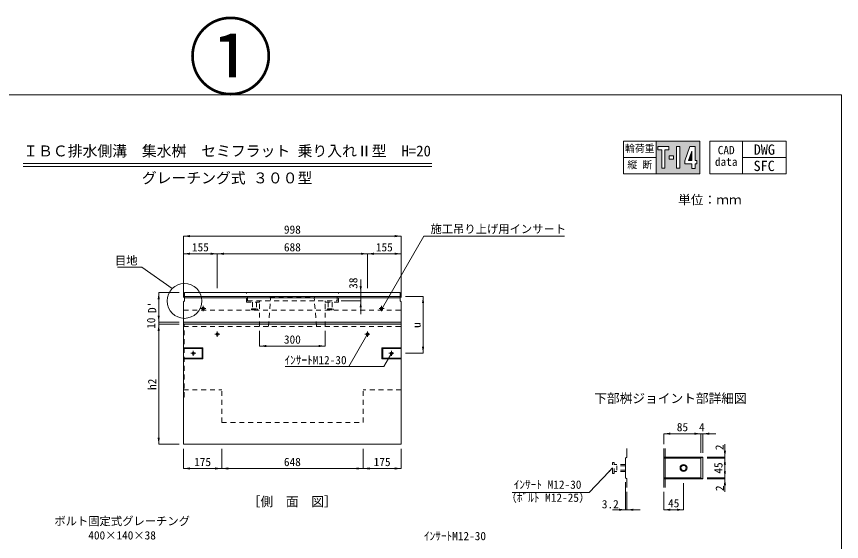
# Model space of a CAD drawing. Units: millimetres, scale not verified. Extents: x -44570 to -19804, y 69050 to 91573.
# Drawn here: x -39360 to -35578, y 86070 to 88475 of the extents above; entities that cross this region are included whole.
import ezdxf
from ezdxf.enums import TextEntityAlignment as Align

# ---------------------------------------------------------------- set-up
doc = ezdxf.new("R2010")
doc.units = ezdxf.units.MM
doc.header["$LTSCALE"] = 30
for name, pattern in [('DASHED_SPACED', [12, 6, -6]), ('USER1', [1.35, 0.75, -0.6]), ('USER2', [28.575, 19.05, -3.175, 3.175, -3.175])]:
    doc.linetypes.add(name, pattern=pattern)
for name, color, linetype, lineweight in [('0_2', 7, 'Continuous', 20), ('側溝・本体', 7, 'Continuous', 20), ('寸法引出', 7, 'Continuous', 9), ('寸法線', 7, 'Continuous', 9), ('本体', 2, 'Continuous', 9), ('枠', 5, 'Continuous', 5), ('ｲﾝｻｰﾄ', 3, 'USER1', 5), ('ｸﾞﾚｰﾁﾝｸﾞ', 7, 'Continuous', 5), ('ﾊｯﾁﾝｸﾞ', 7, 'Continuous', 5)]:
    doc.layers.add(name, color=color, linetype=linetype, lineweight=lineweight)
doc.layers.add('補助線', color=1, linetype='Continuous')
doc.layers.add('集水桝', color=7, linetype='Continuous')
doc.styles.add('ＭＳ ゴシック', font='')
doc.styles.get('ＭＳ ゴシック').set_extended_font_data('MS Gothic')

# ---------------------------------------------------------------- blocks, each defined once
blk = doc.blocks.new('filled_arrow')
at = {"color": 0, "linetype": 'Continuous', "lineweight": -2}
blk.add_solid([(7.5, 1.25), (0, 0), (7.5, -1.25)], dxfattribs=at)

msp = doc.modelspace()

# ---------------------------------------------------------------- hatches: boundary and pattern name
at = {"layer": '寸法線'}
msp.add_hatch(color=256, dxfattribs=at).paths.add_polyline_path([(-37644.31, 86926.88), (-37645.28, 86925.71), (-37644.85, 86925.46)])
at = {"layer": 'ﾊｯﾁﾝｸﾞ'}
h = msp.add_hatch(color=256, dxfattribs=at)
h.paths.add_polyline_path([(-36427.88, 87904.82), (-36427.88, 87754.82), (-36227.88, 87754.82), (-36227.88, 87904.82)])
h.paths.add_polyline_path([(-36333.94, 87879.82), (-36318.94, 87879.82), (-36318.94, 87779.82), (-36333.94, 87779.82)], flags=16)
h.paths.add_polyline_path([(-36369.79, 87864.82), (-36387.29, 87864.82), (-36387.29, 87779.82), (-36402.29, 87779.82), (-36402.29, 87864.82), (-36419.79, 87864.82), (-36419.79, 87879.82), (-36369.79, 87879.82)], flags=16)
h.paths.add_polyline_path([(-36347.88, 87837.32), (-36347.88, 87822.32), (-36367.88, 87822.32), (-36367.88, 87837.32)], flags=16)
h.paths.add_polyline_path([(-36272.94, 87879.82), (-36249.59, 87879.82), (-36249.59, 87816.08), (-36241.09, 87816.08), (-36241.09, 87800.68), (-36249.59, 87800.68), (-36249.59, 87779.68), (-36264.59, 87779.68), (-36264.59, 87800.67), (-36296.82, 87801.06), (-36296.82, 87813.97)], flags=16)
for color, points in [(256, [(-36264.59, 87858.85), (-36280.1, 87816.08), (-36264.59, 87815.96)]), (256, [(-36264.59, 87858.85), (-36280.1, 87816.08), (-36264.59, 87815.96)]), (8, [(-37596.31, 87065.08), (-37596.31, 87075.08), (-38594.31, 87075.08), (-38594.31, 87065.08)])]:
    msp.add_hatch(color=color, dxfattribs=at).paths.add_polyline_path(points)

# ---------------------------------------------------------------- linework, layer by layer
at = {"layer": '0_2'}
for p, q in [((-36577.88, 87904.82), (-36227.88, 87904.82)), ((-36577.88, 87904.82), (-36577.88, 87754.82)), ((-36427.88, 87904.82), (-36427.88, 87754.82)), ((-36227.88, 87904.82), (-36227.88, 87754.82)), ((-36181.65, 87904.82), (-36181.65, 87754.82)), ((-36181.65, 87904.82), (-35831.65, 87904.82)), ((-36031.65, 87904.82), (-36031.65, 87754.82)), ((-35831.65, 87904.82), (-35831.65, 87754.82)), ((-36577.88, 87829.82), (-36427.88, 87829.82)), ((-36031.65, 87829.82), (-35831.65, 87829.82)), ((-39329.32, 87802.47), (-37455.7, 87802.47)), ((-39329.32, 87787.47), (-37455.61, 87787.47)), ((-36577.88, 87754.82), (-36227.88, 87754.82)), ((-36181.65, 87754.82), (-35831.65, 87754.82))]:
    msp.add_line(p, q, dxfattribs=at)
at = {"layer": '側溝・本体'}
for p, q in [((-36561.7, 86455.74), (-36561.7, 86495.74)), ((-36392.33, 86495.74), (-36392.33, 86317.75)), ((-36561.7, 86455.74), (-36568.1, 86451.74)), ((-36568.1, 86361.74), (-36568.1, 86451.74)), ((-36561.7, 86357.74), (-36568.1, 86361.74)), ((-36561.7, 86317.75), (-36561.7, 86357.74))]:
    msp.add_line(p, q, dxfattribs=at)
at = {"layer": '側溝・本体', "linetype": 'DASHED_SPACED', "lineweight": 9}
msp.add_line((-36385.93, 86495.74), (-36385.93, 86317.75), dxfattribs=at)
at = {"layer": '側溝・本体', "lineweight": 9}
for p, q in [((-36392.33, 86455.74), (-36214.33, 86455.74)), ((-36392.33, 86451.74), (-36222.33, 86451.74)), ((-36222.33, 86451.74), (-36214.33, 86455.74)), ((-36222.33, 86451.74), (-36222.33, 86361.74)), ((-36214.33, 86455.74), (-36214.33, 86357.74)), ((-36222.33, 86361.74), (-36392.33, 86361.74)), ((-36214.33, 86357.74), (-36392.33, 86357.74)), ((-36222.33, 86361.74), (-36214.33, 86357.74))]:
    msp.add_line(p, q, dxfattribs=at)
at = {"layer": '寸法引出'}
msp.add_lwpolyline([(-36628.1, 86406.75), (-36643.61, 86390.44), (-36734.55, 86294.84), (-37087.97, 86294.84)], dxfattribs=at)
at = {"layer": '寸法線'}
for p, q in [((-38594.31, 87469.12), (-37596.31, 87469.12)), ((-38594.31, 87188.08), (-38594.31, 87469.12)), ((-37596.31, 87230.08), (-37596.31, 87469.12)), ((-38594.31, 87388.28), (-38439.31, 87388.28)), ((-38594.31, 87188.08), (-38594.31, 87388.28)), ((-38439.31, 87388.28), (-37751.31, 87388.28)), ((-38439.31, 87230.08), (-38439.31, 87388.28)), ((-38439.31, 87230.08), (-38439.31, 87388.28)), ((-37751.31, 87230.08), (-37751.31, 87388.28)), ((-37751.31, 87388.28), (-37596.31, 87388.28)), ((-37751.31, 87230.08), (-37751.31, 87388.28)), ((-37596.31, 87188.08), (-37596.31, 87388.28)), ((-37781.96, 87112.08), (-37781.96, 87270.08)), ((-38707.92, 87210.08), (-38707.92, 87075.08)), ((-38614.31, 87210.08), (-38707.92, 87210.08)), ((-37865.31, 87210.08), (-37781.96, 87210.08)), ((-37871.31, 87172.08), (-37781.96, 87172.08)), ((-37576.31, 87192.07), (-37496.31, 87192.07)), ((-37496.31, 87192.07), (-37496.31, 86932.07)), ((-38707.92, 87135.08), (-38707.92, 87005.08)), ((-38614.31, 87075.08), (-38707.92, 87075.08)), ((-38614.31, 87075.08), (-38707.92, 87075.08)), ((-38707.92, 87065.08), (-38707.92, 86515.08)), ((-38614.31, 87065.08), (-38707.92, 87065.08)), ((-38614.31, 87065.08), (-38707.92, 87065.08)), ((-38245.31, 87035.08), (-38245.31, 86965.49)), ((-37945.31, 87035.08), (-37945.31, 86965.49)), ((-38245.31, 86965.49), (-37945.31, 86965.49)), ((-37576.31, 86932.07), (-37496.31, 86932.07)), ((-36392.33, 86563.76), (-36222.33, 86563.76)), ((-36392.33, 86515.74), (-36392.33, 86563.76)), ((-36282.33, 86563.76), (-36154.33, 86563.76)), ((-36222.33, 86475.74), (-36222.33, 86563.76)), ((-36222.33, 86475.74), (-36222.33, 86563.76)), ((-36214.33, 86475.74), (-36214.33, 86563.76)), ((-38614.31, 86515.08), (-38707.92, 86515.08)), ((-38594.31, 86495.08), (-38594.31, 86404.37)), ((-38419.31, 86495.08), (-38419.31, 86404.37)), ((-38419.31, 86495.08), (-38419.31, 86404.37)), ((-37771.31, 86495.08), (-37771.31, 86404.37)), ((-37771.31, 86495.08), (-37771.31, 86404.37)), ((-37596.31, 86495.08), (-37596.31, 86404.37)), ((-36112.76, 86391.74), (-36112.76, 86515.74)), ((-36194.33, 86455.74), (-36112.76, 86455.74)), ((-36194.33, 86451.74), (-36112.76, 86451.74)), ((-36194.33, 86451.74), (-36112.76, 86451.74)), ((-36112.76, 86361.74), (-36112.76, 86451.74)), ((-36112.76, 86297.74), (-36112.76, 86421.74)), ((-38594.31, 86404.37), (-38419.31, 86404.37)), ((-38419.31, 86404.37), (-37771.31, 86404.37)), ((-37771.31, 86404.37), (-37596.31, 86404.37)), ((-36568.1, 86341.74), (-36568.1, 86215.25)), ((-36302.33, 86337.74), (-36302.33, 86215.25)), ((-36194.33, 86361.74), (-36112.76, 86361.74)), ((-36194.33, 86361.74), (-36112.76, 86361.74)), ((-36194.33, 86357.74), (-36112.76, 86357.74)), ((-36561.7, 86297.75), (-36561.7, 86215.25)), ((-36392.33, 86297.75), (-36392.33, 86215.25)), ((-36628.1, 86215.25), (-36501.7, 86215.25)), ((-36392.33, 86215.25), (-36302.33, 86215.25))]:
    msp.add_line(p, q, dxfattribs=at)
at = {"layer": '寸法線', "linetype": 'USER2'}
for p, q in [((-38515.91, 87137.08), (-38492.71, 87137.08)), ((-38504.31, 87149.11), (-38504.31, 87125.04)), ((-37697.91, 87137.08), (-37674.71, 87137.08)), ((-37686.31, 87149.11), (-37686.31, 87125.04)), ((-38450.91, 87020.08), (-38427.71, 87020.08)), ((-38439.31, 87032.11), (-38439.31, 87008.04)), ((-37762.91, 87020.08), (-37739.71, 87020.08)), ((-37751.31, 87032.11), (-37751.31, 87008.04)), ((-38549.32, 86944.1), (-38549.32, 86920.03)), ((-37641.31, 86944.11), (-37641.31, 86920.04)), ((-38560.92, 86932.07), (-38537.71, 86932.07)), ((-37652.91, 86932.07), (-37629.71, 86932.07))]:
    msp.add_line(p, q, dxfattribs=at)
at = {"layer": '寸法線'}
for points in [[(-37681.71, 87140.94), (-37492.24, 87469.12), (-36848.43, 87469.12)], [(-38646.17, 87228.44), (-38784.77, 87327.04), (-38896.34, 87327.04)], [(-37754.24, 87014.84), (-37836.75, 86872.08), (-38127.97, 86872.08)], [(-37644.31, 86926.88), (-37676.35, 86872.08), (-37836.75, 86872.08)]]:
    msp.add_lwpolyline(points, dxfattribs=at)
msp.add_lwpolyline([(-37644.31, 86926.88), (-37645.28, 86925.71), (-37644.85, 86925.46)], close=True, dxfattribs=at)
msp.add_circle((-38589.81, 87172.08), 79.7, dxfattribs=at)
at = {"layer": '本体', "lineweight": 20}
for p, q in [((-38589.81, 87210.08), (-37600.81, 87210.08)), ((-38589.81, 87210.08), (-38589.81, 87172.08)), ((-37600.81, 87210.08), (-37600.81, 87172.08)), ((-38594.31, 87168.08), (-38589.81, 87172.08)), ((-38594.31, 86515.08), (-38594.31, 87168.08)), ((-37596.31, 87168.08), (-37600.81, 87172.08)), ((-37596.31, 86515.08), (-37596.31, 87168.08)), ((-38594.31, 86515.08), (-37596.31, 86515.08))]:
    msp.add_line(p, q, dxfattribs=at)
at = {"layer": '本体'}
for p, q in [((-38589.81, 87192.07), (-37600.81, 87192.07)), ((-38589.81, 87186.07), (-37600.81, 87186.07)), ((-38594.31, 87075.08), (-37596.31, 87075.08)), ((-38594.31, 87065.08), (-37596.31, 87065.08))]:
    msp.add_line(p, q, dxfattribs=at)
at = {"layer": '本体', "linetype": 'USER1'}
for p, q in [((-38245.31, 87055.08), (-38245.31, 87172.08)), ((-38205.44, 87055.08), (-38195.31, 87186.66)), ((-38198.32, 87189.93), (-38195.31, 87186.66)), ((-38198.32, 87189.93), (-37992.3, 87189.93)), ((-38195.31, 87186.66), (-37995.31, 87186.66)), ((-37992.3, 87189.93), (-37995.31, 87186.66)), ((-37985.19, 87055.08), (-37995.31, 87186.66)), ((-37945.31, 87055.08), (-37945.31, 87172.08)), ((-38594.31, 87130.08), (-37596.31, 87130.08)), ((-38594.31, 87055.08), (-37596.31, 87055.08)), ((-38594.31, 86765.08), (-38419.31, 86765.08)), ((-38419.31, 86615.08), (-38419.31, 86765.08)), ((-37596.31, 86765.08), (-37771.31, 86765.08)), ((-37771.31, 86615.08), (-37771.31, 86765.08)), ((-38419.31, 86615.08), (-37771.31, 86615.08))]:
    msp.add_line(p, q, dxfattribs=at)
at = {"layer": '本体', "color": 4, "linetype": 'USER1', "lineweight": 5}
for p, q in [((-38591.31, 86731.08), (-38591.31, 87065.08)), ((-38594.31, 86731.08), (-38591.31, 86731.08))]:
    msp.add_line(p, q, dxfattribs=at)
at = {"layer": '本体', "color": 4, "lineweight": 5}
for p, q in [((-38594.31, 86956.57), (-38505.31, 86956.57)), ((-38594.31, 86954.57), (-38509.31, 86954.57)), ((-38509.31, 86954.57), (-38505.31, 86956.57)), ((-38509.31, 86954.57), (-38509.31, 86909.57)), ((-38505.31, 86956.57), (-38505.31, 86907.57)), ((-37596.31, 86956.57), (-37685.31, 86956.57)), ((-37685.31, 86956.57), (-37685.31, 86907.57)), ((-37681.31, 86954.57), (-37685.31, 86956.57)), ((-37596.31, 86954.57), (-37681.31, 86954.57)), ((-37681.31, 86954.57), (-37681.31, 86909.57)), ((-38509.31, 86909.57), (-38594.31, 86909.57)), ((-38505.31, 86907.57), (-38594.31, 86907.57)), ((-38509.31, 86909.57), (-38505.31, 86907.57)), ((-37681.31, 86909.57), (-37685.31, 86907.57)), ((-37685.31, 86907.57), (-37596.31, 86907.57)), ((-37681.31, 86909.57), (-37596.31, 86909.57))]:
    msp.add_line(p, q, dxfattribs=at)
at = {"layer": '枠', "lineweight": 20}
for p in [(-41178.22, 88115.96), (-35578.22, 84255.96)]:
    msp.add_line(p, (-35578.22, 88115.96), dxfattribs=at)
at = {"layer": 'ｲﾝｻｰﾄ'}
for p, q in [((-38277.56, 87166.08), (-38277.56, 87135.46)), ((-38260.06, 87166.08), (-38260.06, 87135.46)), ((-37930.56, 87166.08), (-37930.56, 87135.46)), ((-37913.06, 87166.08), (-37913.06, 87135.46)), ((-38281.94, 87135.46), (-38281.94, 87131.08)), ((-38281.94, 87135.46), (-38255.69, 87135.46)), ((-38281.94, 87131.08), (-38255.69, 87131.08)), ((-38255.69, 87135.46), (-38255.69, 87131.08)), ((-37934.94, 87135.46), (-37934.94, 87131.08)), ((-37934.94, 87135.46), (-37908.69, 87135.46)), ((-37934.94, 87131.08), (-37908.69, 87131.08)), ((-37908.69, 87135.46), (-37908.69, 87131.08)), ((-36620.1, 86432.25), (-36628.1, 86432.25)), ((-36628.1, 86381.24), (-36628.1, 86432.25)), ((-36620.1, 86381.24), (-36620.1, 86432.25)), ((-36568.1, 86423.24), (-36620.1, 86423.24)), ((-36608.1, 86396.25), (-36608.1, 86417.25)), ((-36568.1, 86417.25), (-36608.1, 86417.25)), ((-36620.1, 86381.24), (-36628.1, 86381.24)), ((-36568.1, 86390.24), (-36620.1, 86390.24)), ((-36568.1, 86396.25), (-36608.1, 86396.25))]:
    msp.add_line(p, q, dxfattribs=at)
at = {"layer": 'ｲﾝｻｰﾄ', "linetype": 'Continuous'}
for centre, radius in [((-38504.31, 87137.08), 6), ((-37686.31, 87137.08), 6), ((-38439.31, 87020.08), 6), ((-37751.31, 87020.08), 6), ((-38549.32, 86932.07), 6), ((-37641.31, 86932.07), 6), ((-36302.33, 86406.75), 16), ((-36302.33, 86406.75), 12)]:
    msp.add_circle(centre, radius, dxfattribs=at)
at = {"layer": 'ｸﾞﾚｰﾁﾝｸﾞ', "linetype": 'USER1', "lineweight": 9}
for p, q in [((-38306.31, 87166.08), (-38306.31, 87210.08)), ((-38300.31, 87172.08), (-38300.31, 87210.08)), ((-37890.31, 87172.08), (-37890.31, 87210.08)), ((-37884.31, 87166.08), (-37884.31, 87210.08)), ((-38306.31, 87166.08), (-38246.32, 87166.08)), ((-38300.31, 87172.08), (-37890.31, 87172.08)), ((-38246.32, 87172.08), (-38246.32, 87166.08)), ((-37944.32, 87172.08), (-37944.32, 87166.08)), ((-37944.32, 87166.08), (-37884.31, 87166.08))]:
    msp.add_line(p, q, dxfattribs=at)
at = {"layer": 'ﾊｯﾁﾝｸﾞ'}
for p, q in [((-36419.79, 87879.82), (-36369.79, 87879.82)), ((-36419.79, 87879.82), (-36419.79, 87864.82)), ((-36419.79, 87864.82), (-36402.29, 87864.82)), ((-36402.29, 87864.82), (-36402.29, 87779.82)), ((-36387.29, 87864.82), (-36387.29, 87779.82)), ((-36387.29, 87864.82), (-36369.79, 87864.82)), ((-36369.79, 87879.82), (-36369.79, 87864.82)), ((-36367.88, 87837.32), (-36347.88, 87837.32)), ((-36367.88, 87822.32), (-36367.88, 87837.32)), ((-36347.88, 87822.32), (-36367.88, 87822.32)), ((-36347.88, 87837.32), (-36347.88, 87822.32)), ((-36402.29, 87779.82), (-36387.29, 87779.82))]:
    msp.add_line(p, q, dxfattribs=at)
at = {"layer": 'ﾊｯﾁﾝｸﾞ', "lineweight": 9}
for points in [[(-36318.94, 87779.82), (-36318.94, 87879.82), (-36333.94, 87879.82), (-36333.94, 87779.82)], [(-36296.82, 87801.06), (-36296.82, 87813.97), (-36272.94, 87879.82), (-36249.59, 87879.82), (-36249.59, 87816.08), (-36241.09, 87816.08), (-36241.09, 87800.68), (-36249.59, 87800.68), (-36249.59, 87779.68), (-36264.59, 87779.68), (-36264.59, 87800.67)], [(-36280.1, 87816.08), (-36264.59, 87858.85), (-36264.59, 87815.96)]]:
    msp.add_lwpolyline(points, close=True, dxfattribs=at)

# ---------------------------------------------------------------- block references
at = {"layer": '寸法引出', "xscale": 3, "yscale": 3, "rotation": 226.4}
msp.add_blockref('filled_arrow', (-36628.1, 86406.75), dxfattribs=at)
at = {"layer": '寸法線', "xscale": 4, "yscale": 4}
for p in [(-38594.31, 87469.12), (-38594.31, 87388.28), (-38439.31, 87388.28), (-37751.31, 87388.28), (-38245.31, 86965.49), (-36392.33, 86563.76), (-36214.33, 86563.76), (-38594.31, 86404.37), (-38419.31, 86404.37), (-37771.31, 86404.37), (-36561.7, 86215.25), (-36392.33, 86215.25)]:
    msp.add_blockref('filled_arrow', p, dxfattribs=at)
at = {"layer": '寸法線'}
for p, xscale, yscale, rotation in [((-37596.31, 87469.12), 4, 4, 180), ((-38439.31, 87388.28), 4, 4, 180), ((-37751.31, 87388.28), 4, 4, 180), ((-37596.31, 87388.28), 4, 4, 180), ((-38707.92, 87210.08), 4, 4, 270), ((-37781.96, 87210.08), 4, 4, 90), ((-37781.96, 87172.08), 4, 4, 270), ((-37496.31, 87192.07), 4, 4, 270), ((-37681.71, 87140.94), 0.2, 0.2, 60), ((-38707.92, 87075.08), 4, 4, 90), ((-38707.92, 87075.08), 4, 4, 90), ((-38707.92, 87065.08), 4, 4, 270), ((-38707.92, 87065.08), 4, 4, 270), ((-37754.24, 87014.84), 0.2, 0.2, 240), ((-37945.31, 86965.49), 4, 4, 180), ((-37496.31, 86932.07), 4, 4, 90), ((-36222.33, 86563.76), 4, 4, 180), ((-36222.33, 86563.76), 4, 4, 180), ((-38707.92, 86515.08), 4, 4, 90), ((-36112.76, 86455.74), 4, 4, 90), ((-36112.76, 86451.74), 4, 4, 270), ((-36112.76, 86451.74), 4, 4, 270), ((-38419.31, 86404.37), 4, 4, 180), ((-37771.31, 86404.37), 4, 4, 180), ((-37596.31, 86404.37), 4, 4, 180), ((-36112.76, 86361.74), 4, 4, 90), ((-36112.76, 86361.74), 4, 4, 90), ((-36112.76, 86357.74), 4, 4, 270), ((-36568.1, 86215.25), 4, 4, 180), ((-36302.33, 86215.25), 4, 4, 180)]:
    msp.add_blockref('filled_arrow', p, dxfattribs=dict(at, xscale=xscale, yscale=yscale, rotation=rotation))

# ---------------------------------------------------------------- texts
at = {"layer": '0_2', "style": 'ＭＳ ゴシック'}
for s, height, p in [('ＩＢＣ排水側溝\u3000集水桝\u3000セミフラット 乗り入れⅡ型  H=20', 49.84, (-38394.49, 87859.44)), ('グレーチング式 ３００型', 49.84, (-38394.49, 87735.71)), ('単位：ｍｍ', 42.72, (-36181.39, 87635.8))]:
    msp.add_text(s, height=height, dxfattribs=at).set_placement(p, align=Align.MIDDLE_CENTER)
for s, height, p in [('下部桝ジョイント部詳細図', 42.72, (-36711.82, 86691.47)), ('ｲﾝｻｰﾄ M12-30', 37.98, (-37080.58, 86300.06)), ('［側\u3000面\u3000図］', 42.72, (-38299.86, 86218.57)), ('（ﾎﾞﾙﾄ M12-25）', 37.98, (-37117.95, 86240.23))]:
    msp.add_text(s, height=height, dxfattribs=at).set_placement(p, align=Align.BOTTOM_LEFT)
at = {"layer": '寸法線', "style": 'ＭＳ ゴシック'}
for s, p in [('998', (-38095.31, 87499.12)), ('155', (-38516.81, 87418.28)), ('688', (-38095.31, 87418.28)), ('155', (-37673.81, 87418.28)), ('300', (-38095.31, 86995.49)), ('85', (-36307.33, 86593.76)), ('4', (-36218.33, 86593.76)), ('175', (-38506.81, 86434.37)), ('648', (-38095.31, 86434.37)), ('175', (-37683.81, 86434.37)), ('3.2', (-36638.01, 86240.89)), ('45', (-36347.33, 86245.25))]:
    msp.add_text(s, height=37.98, dxfattribs=at).set_placement(p, align=Align.MIDDLE_CENTER)
msp.add_text('施工吊り上げ用インサ－ト', height=37.98, dxfattribs=at).set_placement((-37462.24, 87520.57), align=Align.TOP_LEFT)
for s, p in [('目地', (-38804.77, 87376.05)), ('ｲﾝｻｰﾄM12-30', (-37846.75, 86920.08))]:
    msp.add_text(s, height=37.98, dxfattribs=at).set_placement(p, align=Align.TOP_RIGHT)
for s, p in [('38', (-37816.24, 87253.44)), ("D'", (-38737.92, 87142.58)), ('10', (-38742.92, 87070.08)), ('u', (-37526.31, 87062.07)), ('h2', (-38737.92, 86790.08)), ('2', (-36137.37, 86501.23)), ('45', (-36142.76, 86406.74)), ('2', (-36136.49, 86313.7))]:
    msp.add_text(s, height=37.98, rotation=90, dxfattribs=at).set_placement(p, align=Align.MIDDLE_CENTER)
for s, p in [('ボルト固定式グレーチング', (-39186.28, 86132.74)), ('400×140×38', (-39030.88, 86067.74))]:
    msp.add_text(s, height=37.98, dxfattribs=at).set_placement(p, align=Align.BOTTOM_LEFT)
msp.add_text('ｲﾝｻｰﾄM12-30', height=37.98, dxfattribs=at).set_placement((-37349.96, 86113.82), align=Align.TOP_CENTER)
at = {"layer": '補助線', "style": 'ＭＳ ゴシック'}
msp.add_text('①', height=284.8, dxfattribs=at).set_placement((-38378.22, 88061.34), align=Align.BOTTOM_CENTER)
at = {"layer": '集水桝', "style": 'ＭＳ ゴシック'}
for s, p in [('DWG', (-35980.37, 87827.67)), ('SFC', (-35981.23, 87752.96))]:
    msp.add_text(s, height=47.47, dxfattribs=at).set_placement(p, align=Align.BOTTOM_LEFT)
at = {"layer": 'ﾊｯﾁﾝｸﾞ', "style": 'ＭＳ ゴシック'}
for s, p in [('輪荷重', (-36502.88, 87871.03)), ('縦 断', (-36502.88, 87796.03))]:
    msp.add_text(s, height=33.23, dxfattribs=at).set_placement(p, align=Align.MIDDLE_CENTER)
for s, p in [('CAD', (-36145.5, 87882.39)), ('data', (-36158.45, 87829.06))]:
    msp.add_text(s, height=37.98, dxfattribs=at).set_placement(p, align=Align.TOP_LEFT)

doc.saveas('drawing.dxf')
